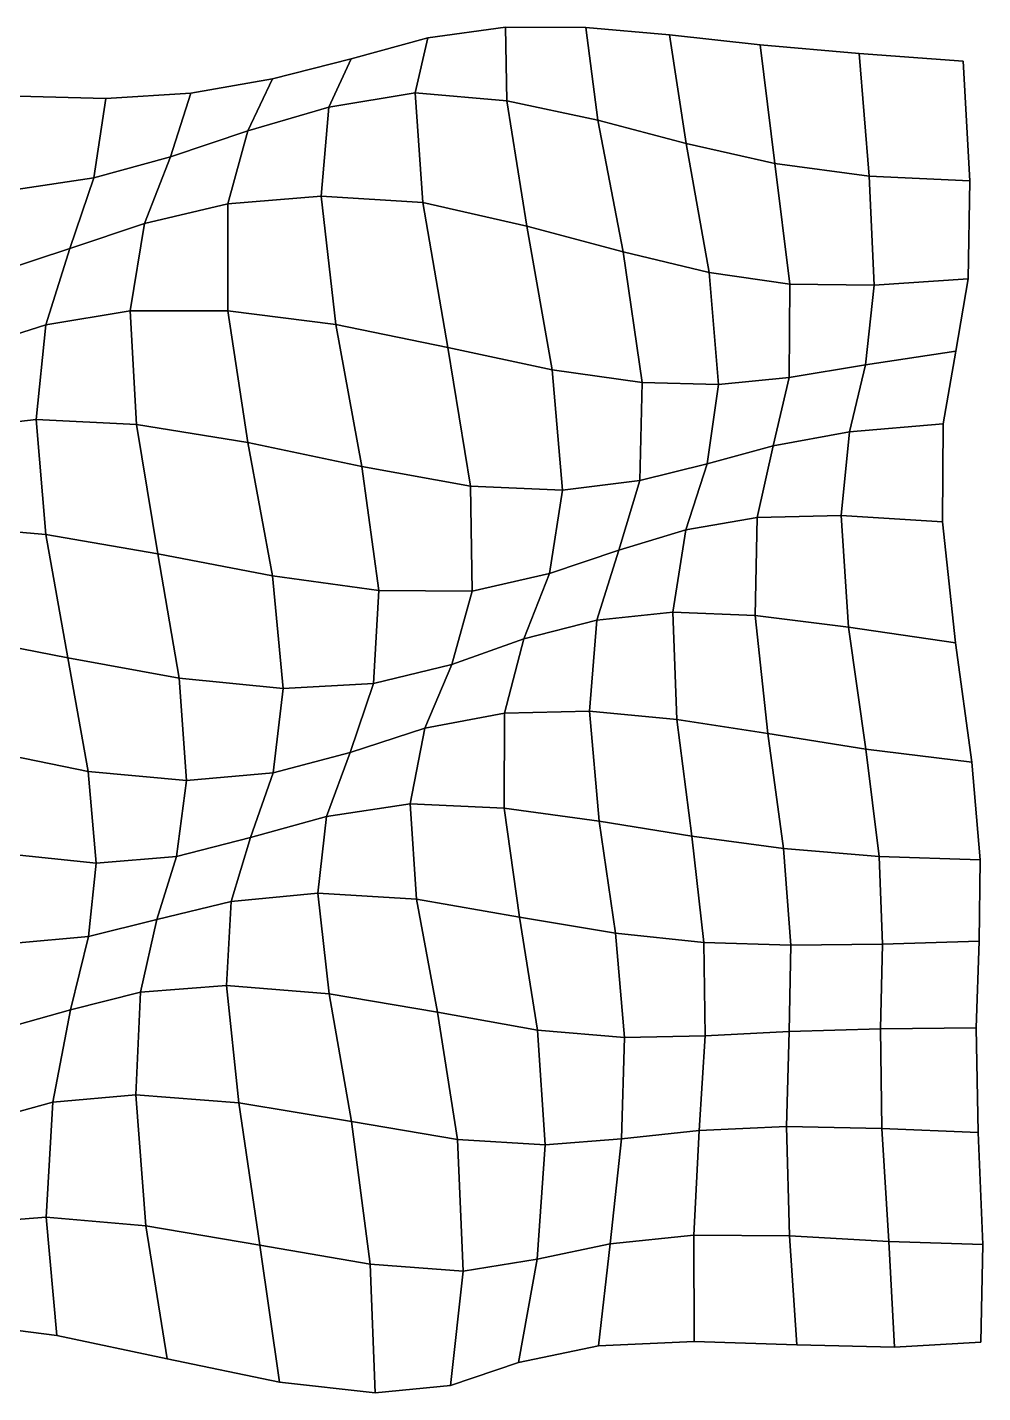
# Model space of a CAD drawing. Extents: x -160 to 224, y -141 to 127.
# Drawn here: x 36.8 to 224.2, y -140.5 to 127.3 of the extents above; entities that cross this region are included whole.
import ezdxf

# ---------------------------------------------------------------- set-up
doc = ezdxf.new("R2010")
doc.units = 0

msp = doc.modelspace()

# ---------------------------------------------------------------- linework, layer by layer
for points in [[(112.851776, 114.390137, 1.654805), (130.862183, 112.863174, 3.668233), (130.604858, 127.256157, 6.04649), (115.340317, 125.221016, 3.825178)], [(112.851776, 114.390137, 1.654805), (115.340317, 125.221016, 3.825178), (130.604858, 127.256157, 6.04649), (130.862183, 112.863174, 3.668233)], [(130.862183, 112.863174, 3.668233), (148.70372, 109.073898, 6.149536), (146.314133, 127.219818, 7.854733), (130.604858, 127.256157, 6.04649)], [(130.862183, 112.863174, 3.668233), (130.604858, 127.256157, 6.04649), (146.314133, 127.219818, 7.854733), (148.70372, 109.073898, 6.149536)], [(148.70372, 109.073898, 6.149536), (166.03566, 104.488457, 8.310306), (162.771149, 125.757835, 8.504297), (146.314133, 127.219818, 7.854733)], [(148.70372, 109.073898, 6.149536), (146.314133, 127.219818, 7.854733), (162.771149, 125.757835, 8.504297), (166.03566, 104.488457, 8.310306)], [(95.943451, 111.570335, 0.089072), (112.851776, 114.390137, 1.654805), (115.340317, 125.221016, 3.825178), (100.302589, 121.102547, 1.366789)], [(95.943451, 111.570335, 0.089072), (100.302589, 121.102547, 1.366789), (115.340317, 125.221016, 3.825178), (112.851776, 114.390137, 1.654805)], [(166.03566, 104.488457, 8.310306), (183.433151, 100.529526, 8.936111), (180.536285, 123.819984, 7.252774), (162.771149, 125.757835, 8.504297)], [(166.03566, 104.488457, 8.310306), (162.771149, 125.757835, 8.504297), (180.536285, 123.819984, 7.252774), (183.433151, 100.529526, 8.936111)], [(183.433151, 100.529526, 8.936111), (201.88649, 98.079453, 7.202121), (199.939316, 122.09507, 4.013579), (180.536285, 123.819984, 7.252774)], [(183.433151, 100.529526, 8.936111), (180.536285, 123.819984, 7.252774), (199.939316, 122.09507, 4.013579), (201.88649, 98.079453, 7.202121)], [(80.035934, 106.93483, -0.956742), (95.943451, 111.570335, 0.089072), (100.302589, 121.102547, 1.366789), (84.880356, 117.127022, -0.456203)], [(80.035934, 106.93483, -0.956742), (84.880356, 117.127022, -0.456203), (100.302589, 121.102547, 1.366789), (95.943451, 111.570335, 0.089072)], [(201.88649, 98.079453, 7.202121), (221.659927, 97.124878, 3.433796), (220.375687, 120.643066, -0.278349), (199.939316, 122.09507, 4.013579)], [(201.88649, 98.079453, 7.202121), (199.939316, 122.09507, 4.013579), (220.375687, 120.643066, -0.278349), (221.659927, 97.124878, 3.433796)], [(64.858238, 101.874626, -1.823061), (80.035934, 106.93483, -0.956742), (84.880356, 117.127022, -0.456203), (68.870255, 114.347824, -1.715462)], [(64.858238, 101.874626, -1.823061), (68.870255, 114.347824, -1.715462), (84.880356, 117.127022, -0.456203), (80.035934, 106.93483, -0.956742)], [(34.588909, 95.421257, -2.727206), (49.873089, 97.733345, -2.489213), (52.208847, 113.27108, -2.377986), (35.029781, 113.782944, -2.390517)], [(34.588909, 95.421257, -2.727206), (35.029781, 113.782944, -2.390517), (52.208847, 113.27108, -2.377986), (49.873089, 97.733345, -2.489213)], [(49.873089, 97.733345, -2.489213), (64.858238, 101.874626, -1.823061), (68.870255, 114.347824, -1.715462), (52.208847, 113.27108, -2.377986)], [(49.873089, 97.733345, -2.489213), (52.208847, 113.27108, -2.377986), (68.870255, 114.347824, -1.715462), (64.858238, 101.874626, -1.823061)], [(94.427635, 94.154312, -1.938656), (114.382568, 92.879311, -1.832729), (112.851776, 114.390137, 1.654805), (95.943451, 111.570335, 0.089072)], [(94.427635, 94.154312, -1.938656), (95.943451, 111.570335, 0.089072), (112.851776, 114.390137, 1.654805), (114.382568, 92.879311, -1.832729)], [(114.382568, 92.879311, -1.832729), (134.796448, 88.236389, -0.531732), (130.862183, 112.863174, 3.668233), (112.851776, 114.390137, 1.654805)], [(114.382568, 92.879311, -1.832729), (112.851776, 114.390137, 1.654805), (130.862183, 112.863174, 3.668233), (134.796448, 88.236389, -0.531732)], [(134.796448, 88.236389, -0.531732), (153.656693, 83.204361, 2.128117), (148.70372, 109.073898, 6.149536), (130.862183, 112.863174, 3.668233)], [(134.796448, 88.236389, -0.531732), (130.862183, 112.863174, 3.668233), (148.70372, 109.073898, 6.149536), (153.656693, 83.204361, 2.128117)], [(76.115425, 92.625168, -1.725518), (94.427635, 94.154312, -1.938656), (95.943451, 111.570335, 0.089072), (80.035934, 106.93483, -0.956742)], [(76.115425, 92.625168, -1.725518), (80.035934, 106.93483, -0.956742), (95.943451, 111.570335, 0.089072), (94.427635, 94.154312, -1.938656)], [(153.656693, 83.204361, 2.128117), (170.523148, 79.139771, 5.443089), (166.03566, 104.488457, 8.310306), (148.70372, 109.073898, 6.149536)], [(153.656693, 83.204361, 2.128117), (148.70372, 109.073898, 6.149536), (166.03566, 104.488457, 8.310306), (170.523148, 79.139771, 5.443089)], [(59.778248, 88.790825, -1.768813), (76.115425, 92.625168, -1.725518), (80.035934, 106.93483, -0.956742), (64.858238, 101.874626, -1.823061)], [(59.778248, 88.790825, -1.768813), (64.858238, 101.874626, -1.823061), (80.035934, 106.93483, -0.956742), (76.115425, 92.625168, -1.725518)], [(170.523148, 79.139771, 5.443089), (186.333405, 76.891525, 7.91421), (183.433151, 100.529526, 8.936111), (166.03566, 104.488457, 8.310306)], [(170.523148, 79.139771, 5.443089), (166.03566, 104.488457, 8.310306), (183.433151, 100.529526, 8.936111), (186.333405, 76.891525, 7.91421)], [(45.118233, 83.850769, -2.10063), (59.778248, 88.790825, -1.768813), (64.858238, 101.874626, -1.823061), (49.873089, 97.733345, -2.489213)], [(45.118233, 83.850769, -2.10063), (49.873089, 97.733345, -2.489213), (64.858238, 101.874626, -1.823061), (59.778248, 88.790825, -1.768813)], [(186.333405, 76.891525, 7.91421), (202.87233, 76.667328, 8.095743), (201.88649, 98.079453, 7.202121), (183.433151, 100.529526, 8.936111)], [(186.333405, 76.891525, 7.91421), (183.433151, 100.529526, 8.936111), (201.88649, 98.079453, 7.202121), (202.87233, 76.667328, 8.095743)], [(31.44031, 79.352211, -2.393485), (45.118233, 83.850769, -2.10063), (49.873089, 97.733345, -2.489213), (34.588909, 95.421257, -2.727206)], [(31.44031, 79.352211, -2.393485), (34.588909, 95.421257, -2.727206), (49.873089, 97.733345, -2.489213), (45.118233, 83.850769, -2.10063)], [(202.87233, 76.667328, 8.095743), (221.310516, 77.949722, 5.651652), (221.659927, 97.124878, 3.433796), (201.88649, 98.079453, 7.202121)], [(202.87233, 76.667328, 8.095743), (201.88649, 98.079453, 7.202121), (221.659927, 97.124878, 3.433796), (221.310516, 77.949722, 5.651652)], [(76.153854, 71.671883, -3.033345), (97.329018, 68.942215, -4.492245), (94.427635, 94.154312, -1.938656), (76.115425, 92.625168, -1.725518)], [(76.153854, 71.671883, -3.033345), (76.115425, 92.625168, -1.725518), (94.427635, 94.154312, -1.938656), (97.329018, 68.942215, -4.492245)], [(97.329018, 68.942215, -4.492245), (119.276657, 64.490074, -5.691958), (114.382568, 92.879311, -1.832729), (94.427635, 94.154312, -1.938656)], [(97.329018, 68.942215, -4.492245), (94.427635, 94.154312, -1.938656), (114.382568, 92.879311, -1.832729), (119.276657, 64.490074, -5.691958)], [(56.961231, 71.671387, -2.047928), (76.153854, 71.671883, -3.033345), (76.115425, 92.625168, -1.725518), (59.778248, 88.790825, -1.768813)], [(56.961231, 71.671387, -2.047928), (59.778248, 88.790825, -1.768813), (76.115425, 92.625168, -1.725518), (76.153854, 71.671883, -3.033345)], [(119.276657, 64.490074, -5.691958), (139.730423, 60.084007, -4.975974), (134.796448, 88.236389, -0.531732), (114.382568, 92.879311, -1.832729)], [(119.276657, 64.490074, -5.691958), (114.382568, 92.879311, -1.832729), (134.796448, 88.236389, -0.531732), (139.730423, 60.084007, -4.975974)], [(40.450817, 68.921661, -1.680308), (56.961231, 71.671387, -2.047928), (59.778248, 88.790825, -1.768813), (45.118233, 83.850769, -2.10063)], [(40.450817, 68.921661, -1.680308), (45.118233, 83.850769, -2.10063), (59.778248, 88.790825, -1.768813), (56.961231, 71.671387, -2.047928)], [(139.730423, 60.084007, -4.975974), (157.393234, 57.58419, -2.259237), (153.656693, 83.204361, 2.128117), (134.796448, 88.236389, -0.531732)], [(139.730423, 60.084007, -4.975974), (134.796448, 88.236389, -0.531732), (153.656693, 83.204361, 2.128117), (157.393234, 57.58419, -2.259237)], [(26.625618, 64.517197, -1.657508), (40.450817, 68.921661, -1.680308), (45.118233, 83.850769, -2.10063), (31.44031, 79.352211, -2.393485)], [(26.625618, 64.517197, -1.657508), (31.44031, 79.352211, -2.393485), (45.118233, 83.850769, -2.10063), (40.450817, 68.921661, -1.680308)], [(157.393234, 57.58419, -2.259237), (172.397247, 57.207195, 1.831548), (170.523148, 79.139771, 5.443089), (153.656693, 83.204361, 2.128117)], [(157.393234, 57.58419, -2.259237), (153.656693, 83.204361, 2.128117), (170.523148, 79.139771, 5.443089), (172.397247, 57.207195, 1.831548)], [(172.397247, 57.207195, 1.831548), (186.216568, 58.586414, 5.67794), (186.333405, 76.891525, 7.91421), (170.523148, 79.139771, 5.443089)], [(172.397247, 57.207195, 1.831548), (170.523148, 79.139771, 5.443089), (186.333405, 76.891525, 7.91421), (186.216568, 58.586414, 5.67794)], [(201.172684, 61.038673, 7.46769), (218.900116, 63.731339, 6.397907), (221.310516, 77.949722, 5.651652), (202.87233, 76.667328, 8.095743)], [(201.172684, 61.038673, 7.46769), (202.87233, 76.667328, 8.095743), (221.310516, 77.949722, 5.651652), (218.900116, 63.731339, 6.397907)], [(186.216568, 58.586414, 5.67794), (201.172684, 61.038673, 7.46769), (202.87233, 76.667328, 8.095743), (186.333405, 76.891525, 7.91421)], [(186.216568, 58.586414, 5.67794), (186.333405, 76.891525, 7.91421), (202.87233, 76.667328, 8.095743), (201.172684, 61.038673, 7.46769)], [(38.558727, 50.356339, -1.60612), (58.186878, 49.36842, -2.927703), (56.961231, 71.671387, -2.047928), (40.450817, 68.921661, -1.680308)], [(38.558727, 50.356339, -1.60612), (40.450817, 68.921661, -1.680308), (56.961231, 71.671387, -2.047928), (58.186878, 49.36842, -2.927703)], [(58.186878, 49.36842, -2.927703), (80.073608, 45.812897, -4.892122), (76.153854, 71.671883, -3.033345), (56.961231, 71.671387, -2.047928)], [(58.186878, 49.36842, -2.927703), (56.961231, 71.671387, -2.047928), (76.153854, 71.671883, -3.033345), (80.073608, 45.812897, -4.892122)], [(80.073608, 45.812897, -4.892122), (102.433502, 41.139782, -7.205184), (97.329018, 68.942215, -4.492245), (76.153854, 71.671883, -3.033345)], [(80.073608, 45.812897, -4.892122), (76.153854, 71.671883, -3.033345), (97.329018, 68.942215, -4.492245), (102.433502, 41.139782, -7.205184)], [(22.560287, 48.498848, -0.86159), (38.558727, 50.356339, -1.60612), (40.450817, 68.921661, -1.680308), (26.625618, 64.517197, -1.657508)], [(22.560287, 48.498848, -0.86159), (26.625618, 64.517197, -1.657508), (40.450817, 68.921661, -1.680308), (38.558727, 50.356339, -1.60612)], [(102.433502, 41.139782, -7.205184), (123.696831, 37.244808, -9.0745), (119.276657, 64.490074, -5.691958), (97.329018, 68.942215, -4.492245)], [(102.433502, 41.139782, -7.205184), (97.329018, 68.942215, -4.492245), (119.276657, 64.490074, -5.691958), (123.696831, 37.244808, -9.0745)], [(123.696831, 37.244808, -9.0745), (141.741409, 36.500805, -8.407329), (139.730423, 60.084007, -4.975974), (119.276657, 64.490074, -5.691958)], [(123.696831, 37.244808, -9.0745), (119.276657, 64.490074, -5.691958), (139.730423, 60.084007, -4.975974), (141.741409, 36.500805, -8.407329)], [(198.051056, 47.919594, 6.270011), (216.424988, 49.476746, 6.074707), (218.900116, 63.731339, 6.397907), (201.172684, 61.038673, 7.46769)], [(198.051056, 47.919594, 6.270011), (201.172684, 61.038673, 7.46769), (218.900116, 63.731339, 6.397907), (216.424988, 49.476746, 6.074707)], [(141.741409, 36.500805, -8.407329), (156.946548, 38.351364, -5.464306), (157.393234, 57.58419, -2.259237), (139.730423, 60.084007, -4.975974)], [(141.741409, 36.500805, -8.407329), (139.730423, 60.084007, -4.975974), (157.393234, 57.58419, -2.259237), (156.946548, 38.351364, -5.464306)], [(183.116348, 45.151279, 3.633525), (198.051056, 47.919594, 6.270011), (201.172684, 61.038673, 7.46769), (186.216568, 58.586414, 5.67794)], [(183.116348, 45.151279, 3.633525), (186.216568, 58.586414, 5.67794), (201.172684, 61.038673, 7.46769), (198.051056, 47.919594, 6.270011)], [(156.946548, 38.351364, -5.464306), (170.165771, 41.654102, -0.899701), (172.397247, 57.207195, 1.831548), (157.393234, 57.58419, -2.259237)], [(156.946548, 38.351364, -5.464306), (157.393234, 57.58419, -2.259237), (172.397247, 57.207195, 1.831548), (170.165771, 41.654102, -0.899701)], [(170.165771, 41.654102, -0.899701), (183.116348, 45.151279, 3.633525), (186.216568, 58.586414, 5.67794), (172.397247, 57.207195, 1.831548)], [(170.165771, 41.654102, -0.899701), (172.397247, 57.207195, 1.831548), (186.216568, 58.586414, 5.67794), (183.116348, 45.151279, 3.633525)], [(21.491781, 29.448286, -0.013767), (40.44426, 27.787743, -1.695276), (38.558727, 50.356339, -1.60612), (22.560287, 48.498848, -0.86159)], [(21.491781, 29.448286, -0.013767), (22.560287, 48.498848, -0.86159), (38.558727, 50.356339, -1.60612), (40.44426, 27.787743, -1.695276)], [(40.44426, 27.787743, -1.695276), (62.413658, 23.991144, -4.014847), (58.186878, 49.36842, -2.927703), (38.558727, 50.356339, -1.60612)], [(40.44426, 27.787743, -1.695276), (38.558727, 50.356339, -1.60612), (58.186878, 49.36842, -2.927703), (62.413658, 23.991144, -4.014847)], [(62.413658, 23.991144, -4.014847), (84.859848, 19.67548, -6.722441), (80.073608, 45.812897, -4.892122), (58.186878, 49.36842, -2.927703)], [(62.413658, 23.991144, -4.014847), (58.186878, 49.36842, -2.927703), (80.073608, 45.812897, -4.892122), (84.859848, 19.67548, -6.722441)], [(196.415665, 31.535002, 5.13964), (216.285843, 30.300793, 5.129455), (216.424988, 49.476746, 6.074707), (198.051056, 47.919594, 6.270011)], [(196.415665, 31.535002, 5.13964), (198.051056, 47.919594, 6.270011), (216.424988, 49.476746, 6.074707), (216.285843, 30.300793, 5.129455)], [(84.859848, 19.67548, -6.722441), (105.721619, 16.785784, -9.370223), (102.433502, 41.139782, -7.205184), (80.073608, 45.812897, -4.892122)], [(84.859848, 19.67548, -6.722441), (80.073608, 45.812897, -4.892122), (102.433502, 41.139782, -7.205184), (105.721619, 16.785784, -9.370223)], [(179.931671, 31.123791, 2.505672), (196.415665, 31.535002, 5.13964), (198.051056, 47.919594, 6.270011), (183.116348, 45.151279, 3.633525)], [(179.931671, 31.123791, 2.505672), (183.116348, 45.151279, 3.633525), (198.051056, 47.919594, 6.270011), (196.415665, 31.535002, 5.13964)], [(165.96283, 28.720463, -2.042278), (179.931671, 31.123791, 2.505672), (183.116348, 45.151279, 3.633525), (170.165771, 41.654102, -0.899701)], [(165.96283, 28.720463, -2.042278), (170.165771, 41.654102, -0.899701), (183.116348, 45.151279, 3.633525), (179.931671, 31.123791, 2.505672)], [(105.721619, 16.785784, -9.370223), (124.065353, 16.671701, -11.203086), (123.696831, 37.244808, -9.0745), (102.433502, 41.139782, -7.205184)], [(105.721619, 16.785784, -9.370223), (102.433502, 41.139782, -7.205184), (123.696831, 37.244808, -9.0745), (124.065353, 16.671701, -11.203086)], [(152.84169, 24.702, -6.769601), (165.96283, 28.720463, -2.042278), (170.165771, 41.654102, -0.899701), (156.946548, 38.351364, -5.464306)], [(152.84169, 24.702, -6.769601), (156.946548, 38.351364, -5.464306), (170.165771, 41.654102, -0.899701), (165.96283, 28.720463, -2.042278)], [(139.213898, 20.143984, -10.083157), (152.84169, 24.702, -6.769601), (156.946548, 38.351364, -5.464306), (141.741409, 36.500805, -8.407329)], [(139.213898, 20.143984, -10.083157), (141.741409, 36.500805, -8.407329), (156.946548, 38.351364, -5.464306), (152.84169, 24.702, -6.769601)], [(124.065353, 16.671701, -11.203086), (139.213898, 20.143984, -10.083157), (141.741409, 36.500805, -8.407329), (123.696831, 37.244808, -9.0745)], [(124.065353, 16.671701, -11.203086), (123.696831, 37.244808, -9.0745), (141.741409, 36.500805, -8.407329), (139.213898, 20.143984, -10.083157)], [(163.394287, 12.560375, -1.784443), (179.535141, 11.929924, 2.085864), (179.931671, 31.123791, 2.505672), (165.96283, 28.720463, -2.042278)], [(163.394287, 12.560375, -1.784443), (165.96283, 28.720463, -2.042278), (179.931671, 31.123791, 2.505672), (179.535141, 11.929924, 2.085864)], [(179.535141, 11.929924, 2.085864), (197.894501, 9.629607, 4.084206), (196.415665, 31.535002, 5.13964), (179.931671, 31.123791, 2.505672)], [(179.535141, 11.929924, 2.085864), (179.931671, 31.123791, 2.505672), (196.415665, 31.535002, 5.13964), (197.894501, 9.629607, 4.084206)], [(197.894501, 9.629607, 4.084206), (218.837051, 6.55719, 3.841538), (216.285843, 30.300793, 5.129455), (196.415665, 31.535002, 5.13964)], [(197.894501, 9.629607, 4.084206), (196.415665, 31.535002, 5.13964), (216.285843, 30.300793, 5.129455), (218.837051, 6.55719, 3.841538)], [(23.973598, 7.652182, 1.23427), (44.73354, 3.587161, -1.203125), (40.44426, 27.787743, -1.695276), (21.491781, 29.448286, -0.013767)], [(23.973598, 7.652182, 1.23427), (21.491781, 29.448286, -0.013767), (40.44426, 27.787743, -1.695276), (44.73354, 3.587161, -1.203125)], [(44.73354, 3.587161, -1.203125), (66.603592, -0.420274, -4.292484), (62.413658, 23.991144, -4.014847), (40.44426, 27.787743, -1.695276)], [(44.73354, 3.587161, -1.203125), (40.44426, 27.787743, -1.695276), (62.413658, 23.991144, -4.014847), (66.603592, -0.420274, -4.292484)], [(148.486252, 11.004569, -6.194932), (163.394287, 12.560375, -1.784443), (165.96283, 28.720463, -2.042278), (152.84169, 24.702, -6.769601)], [(148.486252, 11.004569, -6.194932), (152.84169, 24.702, -6.769601), (165.96283, 28.720463, -2.042278), (163.394287, 12.560375, -1.784443)], [(134.181946, 7.309626, -9.704003), (148.486252, 11.004569, -6.194932), (152.84169, 24.702, -6.769601), (139.213898, 20.143984, -10.083157)], [(134.181946, 7.309626, -9.704003), (139.213898, 20.143984, -10.083157), (152.84169, 24.702, -6.769601), (148.486252, 11.004569, -6.194932)], [(66.603592, -0.420274, -4.292484), (86.981796, -2.42375, -7.415999), (84.859848, 19.67548, -6.722441), (62.413658, 23.991144, -4.014847)], [(66.603592, -0.420274, -4.292484), (62.413658, 23.991144, -4.014847), (84.859848, 19.67548, -6.722441), (86.981796, -2.42375, -7.415999)], [(86.981796, -2.42375, -7.415999), (104.687943, -1.421049, -10.006002), (105.721619, 16.785784, -9.370223), (84.859848, 19.67548, -6.722441)], [(86.981796, -2.42375, -7.415999), (84.859848, 19.67548, -6.722441), (105.721619, 16.785784, -9.370223), (104.687943, -1.421049, -10.006002)], [(120.082726, 2.316214, -11.371661), (134.181946, 7.309626, -9.704003), (139.213898, 20.143984, -10.083157), (124.065353, 16.671701, -11.203086)], [(120.082726, 2.316214, -11.371661), (124.065353, 16.671701, -11.203086), (139.213898, 20.143984, -10.083157), (134.181946, 7.309626, -9.704003)], [(104.687943, -1.421049, -10.006002), (120.082726, 2.316214, -11.371661), (124.065353, 16.671701, -11.203086), (105.721619, 16.785784, -9.370223)], [(104.687943, -1.421049, -10.006002), (105.721619, 16.785784, -9.370223), (124.065353, 16.671701, -11.203086), (120.082726, 2.316214, -11.371661)], [(130.400543, -7.258136, -7.09803), (147.042343, -6.872938, -3.93637), (148.486252, 11.004569, -6.194932), (134.181946, 7.309626, -9.704003)], [(130.400543, -7.258136, -7.09803), (134.181946, 7.309626, -9.704003), (148.486252, 11.004569, -6.194932), (147.042343, -6.872938, -3.93637)], [(147.042343, -6.872938, -3.93637), (164.196487, -8.491314, -0.450633), (163.394287, 12.560375, -1.784443), (148.486252, 11.004569, -6.194932)], [(147.042343, -6.872938, -3.93637), (148.486252, 11.004569, -6.194932), (163.394287, 12.560375, -1.784443), (164.196487, -8.491314, -0.450633)], [(164.196487, -8.491314, -0.450633), (182.026184, -11.251556, 2.169721), (179.535141, 11.929924, 2.085864), (163.394287, 12.560375, -1.784443)], [(164.196487, -8.491314, -0.450633), (163.394287, 12.560375, -1.784443), (179.535141, 11.929924, 2.085864), (182.026184, -11.251556, 2.169721)], [(182.026184, -11.251556, 2.169721), (201.250214, -14.306664, 3.114504), (197.894501, 9.629607, 4.084206), (179.535141, 11.929924, 2.085864)], [(182.026184, -11.251556, 2.169721), (179.535141, 11.929924, 2.085864), (197.894501, 9.629607, 4.084206), (201.250214, -14.306664, 3.114504)], [(201.250214, -14.306664, 3.114504), (222.058197, -16.860611, 2.48643), (218.837051, 6.55719, 3.841538), (197.894501, 9.629607, 4.084206)], [(201.250214, -14.306664, 3.114504), (197.894501, 9.629607, 4.084206), (218.837051, 6.55719, 3.841538), (222.058197, -16.860611, 2.48643)], [(28.569433, -14.603255, 3.224831), (48.74493, -18.681395, 0.664661), (44.73354, 3.587161, -1.203125), (23.973598, 7.652182, 1.23427)], [(28.569433, -14.603255, 3.224831), (23.973598, 7.652182, 1.23427), (44.73354, 3.587161, -1.203125), (48.74493, -18.681395, 0.664661)], [(114.748215, -10.198468, -8.912365), (130.400543, -7.258136, -7.09803), (134.181946, 7.309626, -9.704003), (120.082726, 2.316214, -11.371661)], [(114.748215, -10.198468, -8.912365), (120.082726, 2.316214, -11.371661), (134.181946, 7.309626, -9.704003), (130.400543, -7.258136, -7.09803)], [(48.74493, -18.681395, 0.664661), (68.019196, -20.457632, -2.634291), (66.603592, -0.420274, -4.292484), (44.73354, 3.587161, -1.203125)], [(48.74493, -18.681395, 0.664661), (44.73354, 3.587161, -1.203125), (66.603592, -0.420274, -4.292484), (68.019196, -20.457632, -2.634291)], [(100.153267, -14.959402, -8.078914), (114.748215, -10.198468, -8.912365), (120.082726, 2.316214, -11.371661), (104.687943, -1.421049, -10.006002)], [(100.153267, -14.959402, -8.078914), (104.687943, -1.421049, -10.006002), (120.082726, 2.316214, -11.371661), (114.748215, -10.198468, -8.912365)], [(68.019196, -20.457632, -2.634291), (85.037666, -18.977781, -5.784972), (86.981796, -2.42375, -7.415999), (66.603592, -0.420274, -4.292484)], [(68.019196, -20.457632, -2.634291), (66.603592, -0.420274, -4.292484), (86.981796, -2.42375, -7.415999), (85.037666, -18.977781, -5.784972)], [(85.037666, -18.977781, -5.784972), (100.153267, -14.959402, -8.078914), (104.687943, -1.421049, -10.006002), (86.981796, -2.42375, -7.415999)], [(85.037666, -18.977781, -5.784972), (86.981796, -2.42375, -7.415999), (104.687943, -1.421049, -10.006002), (100.153267, -14.959402, -8.078914)], [(111.866913, -25.0368, -3.961363), (130.311493, -25.878599, -2.768763), (130.400543, -7.258136, -7.09803), (114.748215, -10.198468, -8.912365)], [(111.866913, -25.0368, -3.961363), (114.748215, -10.198468, -8.912365), (130.400543, -7.258136, -7.09803), (130.311493, -25.878599, -2.768763)], [(130.311493, -25.878599, -2.768763), (148.980743, -28.446861, -0.71679), (147.042343, -6.872938, -3.93637), (130.400543, -7.258136, -7.09803)], [(130.311493, -25.878599, -2.768763), (130.400543, -7.258136, -7.09803), (147.042343, -6.872938, -3.93637), (148.980743, -28.446861, -0.71679)], [(148.980743, -28.446861, -0.71679), (167.108002, -31.357119, 1.260233), (164.196487, -8.491314, -0.450633), (147.042343, -6.872938, -3.93637)], [(148.980743, -28.446861, -0.71679), (147.042343, -6.872938, -3.93637), (164.196487, -8.491314, -0.450633), (167.108002, -31.357119, 1.260233)], [(95.45694, -27.52177, -3.378794), (111.866913, -25.0368, -3.961363), (114.748215, -10.198468, -8.912365), (100.153267, -14.959402, -8.078914)], [(95.45694, -27.52177, -3.378794), (100.153267, -14.959402, -8.078914), (114.748215, -10.198468, -8.912365), (111.866913, -25.0368, -3.961363)], [(167.108002, -31.357119, 1.260233), (185.105209, -33.779358, 2.335372), (182.026184, -11.251556, 2.169721), (164.196487, -8.491314, -0.450633)], [(167.108002, -31.357119, 1.260233), (164.196487, -8.491314, -0.450633), (182.026184, -11.251556, 2.169721), (185.105209, -33.779358, 2.335372)], [(185.105209, -33.779358, 2.335372), (203.905869, -35.39172, 2.22184), (201.250214, -14.306664, 3.114504), (182.026184, -11.251556, 2.169721)], [(185.105209, -33.779358, 2.335372), (182.026184, -11.251556, 2.169721), (201.250214, -14.306664, 3.114504), (203.905869, -35.39172, 2.22184)], [(32.763248, -34.821747, 5.71045), (50.295044, -36.667183, 3.997056), (48.74493, -18.681395, 0.664661), (28.569433, -14.603255, 3.224831)], [(32.763248, -34.821747, 5.71045), (28.569433, -14.603255, 3.224831), (48.74493, -18.681395, 0.664661), (50.295044, -36.667183, 3.997056)], [(80.588211, -31.657532, -1.447202), (95.45694, -27.52177, -3.378794), (100.153267, -14.959402, -8.078914), (85.037666, -18.977781, -5.784972)], [(80.588211, -31.657532, -1.447202), (85.037666, -18.977781, -5.784972), (100.153267, -14.959402, -8.078914), (95.45694, -27.52177, -3.378794)], [(203.905869, -35.39172, 2.22184), (223.707825, -36.01907, 1.371132), (222.058197, -16.860611, 2.48643), (201.250214, -14.306664, 3.114504)], [(203.905869, -35.39172, 2.22184), (201.250214, -14.306664, 3.114504), (222.058197, -16.860611, 2.48643), (223.707825, -36.01907, 1.371132)], [(50.295044, -36.667183, 3.997056), (66.041275, -35.380833, 1.286356), (68.019196, -20.457632, -2.634291), (48.74493, -18.681395, 0.664661)], [(50.295044, -36.667183, 3.997056), (48.74493, -18.681395, 0.664661), (68.019196, -20.457632, -2.634291), (66.041275, -35.380833, 1.286356)], [(66.041275, -35.380833, 1.286356), (80.588211, -31.657532, -1.447202), (85.037666, -18.977781, -5.784972), (68.019196, -20.457632, -2.634291)], [(66.041275, -35.380833, 1.286356), (68.019196, -20.457632, -2.634291), (85.037666, -18.977781, -5.784972), (80.588211, -31.657532, -1.447202)], [(93.781479, -42.559517, 2.735827), (113.140198, -43.714134, 1.996937), (111.866913, -25.0368, -3.961363), (95.45694, -27.52177, -3.378794)], [(93.781479, -42.559517, 2.735827), (95.45694, -27.52177, -3.378794), (111.866913, -25.0368, -3.961363), (113.140198, -43.714134, 1.996937)], [(113.140198, -43.714134, 1.996937), (133.356354, -47.26701, 1.880422), (130.311493, -25.878599, -2.768763), (111.866913, -25.0368, -3.961363)], [(113.140198, -43.714134, 1.996937), (111.866913, -25.0368, -3.961363), (130.311493, -25.878599, -2.768763), (133.356354, -47.26701, 1.880422)], [(133.356354, -47.26701, 1.880422), (152.135162, -50.41555, 2.271866), (148.980743, -28.446861, -0.71679), (130.311493, -25.878599, -2.768763)], [(133.356354, -47.26701, 1.880422), (130.311493, -25.878599, -2.768763), (148.980743, -28.446861, -0.71679), (152.135162, -50.41555, 2.271866)], [(76.752701, -44.166443, 4.321707), (93.781479, -42.559517, 2.735827), (95.45694, -27.52177, -3.378794), (80.588211, -31.657532, -1.447202)], [(76.752701, -44.166443, 4.321707), (80.588211, -31.657532, -1.447202), (95.45694, -27.52177, -3.378794), (93.781479, -42.559517, 2.735827)], [(152.135162, -50.41555, 2.271866), (169.458664, -52.198303, 2.514978), (167.108002, -31.357119, 1.260233), (148.980743, -28.446861, -0.71679)], [(152.135162, -50.41555, 2.271866), (148.980743, -28.446861, -0.71679), (167.108002, -31.357119, 1.260233), (169.458664, -52.198303, 2.514978)], [(62.223637, -47.688095, 6.203917), (76.752701, -44.166443, 4.321707), (80.588211, -31.657532, -1.447202), (66.041275, -35.380833, 1.286356)], [(62.223637, -47.688095, 6.203917), (66.041275, -35.380833, 1.286356), (80.588211, -31.657532, -1.447202), (76.752701, -44.166443, 4.321707)], [(169.458664, -52.198303, 2.514978), (186.539688, -52.741707, 2.192121), (185.105209, -33.779358, 2.335372), (167.108002, -31.357119, 1.260233)], [(169.458664, -52.198303, 2.514978), (167.108002, -31.357119, 1.260233), (185.105209, -33.779358, 2.335372), (186.539688, -52.741707, 2.192121)], [(186.539688, -52.741707, 2.192121), (204.554871, -52.57439, 1.408068), (203.905869, -35.39172, 2.22184), (185.105209, -33.779358, 2.335372)], [(186.539688, -52.741707, 2.192121), (185.105209, -33.779358, 2.335372), (203.905869, -35.39172, 2.22184), (204.554871, -52.57439, 1.408068)], [(34.372108, -52.351868, 7.545616), (48.771362, -51.062263, 7.558769), (50.295044, -36.667183, 3.997056), (32.763248, -34.821747, 5.71045)], [(34.372108, -52.351868, 7.545616), (32.763248, -34.821747, 5.71045), (50.295044, -36.667183, 3.997056), (48.771362, -51.062263, 7.558769)], [(48.771362, -51.062263, 7.558769), (62.223637, -47.688095, 6.203917), (66.041275, -35.380833, 1.286356), (50.295044, -36.667183, 3.997056)], [(48.771362, -51.062263, 7.558769), (50.295044, -36.667183, 3.997056), (66.041275, -35.380833, 1.286356), (62.223637, -47.688095, 6.203917)], [(204.554871, -52.57439, 1.408068), (223.482986, -51.971878, 0.704467), (223.707825, -36.01907, 1.371132), (203.905869, -35.39172, 2.22184)], [(204.554871, -52.57439, 1.408068), (203.905869, -35.39172, 2.22184), (223.707825, -36.01907, 1.371132), (223.482986, -51.971878, 0.704467)], [(75.893425, -60.663002, 8.753261), (95.994888, -62.312202, 7.542625), (93.781479, -42.559517, 2.735827), (76.752701, -44.166443, 4.321707)], [(75.893425, -60.663002, 8.753261), (76.752701, -44.166443, 4.321707), (93.781479, -42.559517, 2.735827), (95.994888, -62.312202, 7.542625)], [(95.994888, -62.312202, 7.542625), (117.264244, -65.922035, 6.458389), (113.140198, -43.714134, 1.996937), (93.781479, -42.559517, 2.735827)], [(95.994888, -62.312202, 7.542625), (93.781479, -42.559517, 2.735827), (113.140198, -43.714134, 1.996937), (117.264244, -65.922035, 6.458389)], [(58.967857, -61.970798, 9.527), (75.893425, -60.663002, 8.753261), (76.752701, -44.166443, 4.321707), (62.223637, -47.688095, 6.203917)], [(58.967857, -61.970798, 9.527), (62.223637, -47.688095, 6.203917), (76.752701, -44.166443, 4.321707), (75.893425, -60.663002, 8.753261)], [(117.264244, -65.922035, 6.458389), (136.888367, -69.445465, 4.969268), (133.356354, -47.26701, 1.880422), (113.140198, -43.714134, 1.996937)], [(117.264244, -65.922035, 6.458389), (113.140198, -43.714134, 1.996937), (133.356354, -47.26701, 1.880422), (136.888367, -69.445465, 4.969268)], [(45.254681, -65.425323, 9.167128), (58.967857, -61.970798, 9.527), (62.223637, -47.688095, 6.203917), (48.771362, -51.062263, 7.558769)], [(45.254681, -65.425323, 9.167128), (48.771362, -51.062263, 7.558769), (62.223637, -47.688095, 6.203917), (58.967857, -61.970798, 9.527)], [(136.888367, -69.445465, 4.969268), (153.915741, -70.853455, 3.825402), (152.135162, -50.41555, 2.271866), (133.356354, -47.26701, 1.880422)], [(136.888367, -69.445465, 4.969268), (133.356354, -47.26701, 1.880422), (152.135162, -50.41555, 2.271866), (153.915741, -70.853455, 3.825402)], [(153.915741, -70.853455, 3.825402), (169.739212, -70.550186, 2.748348), (169.458664, -52.198303, 2.514978), (152.135162, -50.41555, 2.271866)], [(153.915741, -70.853455, 3.825402), (152.135162, -50.41555, 2.271866), (169.458664, -52.198303, 2.514978), (169.739212, -70.550186, 2.748348)], [(32.699562, -68.956444, 7.187839), (45.254681, -65.425323, 9.167128), (48.771362, -51.062263, 7.558769), (34.372108, -52.351868, 7.545616)], [(32.699562, -68.956444, 7.187839), (34.372108, -52.351868, 7.545616), (48.771362, -51.062263, 7.558769), (45.254681, -65.425323, 9.167128)], [(169.739212, -70.550186, 2.748348), (186.198288, -69.710785, 1.664649), (186.539688, -52.741707, 2.192121), (169.458664, -52.198303, 2.514978)], [(169.739212, -70.550186, 2.748348), (169.458664, -52.198303, 2.514978), (186.539688, -52.741707, 2.192121), (186.198288, -69.710785, 1.664649)], [(186.198288, -69.710785, 1.664649), (204.150894, -69.18222, 0.838313), (204.554871, -52.57439, 1.408068), (186.539688, -52.741707, 2.192121)], [(186.198288, -69.710785, 1.664649), (186.539688, -52.741707, 2.192121), (204.554871, -52.57439, 1.408068), (204.150894, -69.18222, 0.838313)], [(204.150894, -69.18222, 0.838313), (222.912262, -68.993324, 0.624888), (223.482986, -51.971878, 0.704467), (204.554871, -52.57439, 1.408068)], [(204.150894, -69.18222, 0.838313), (204.554871, -52.57439, 1.408068), (223.482986, -51.971878, 0.704467), (222.912262, -68.993324, 0.624888)], [(58.067829, -82.077164, 9.010612), (78.285553, -83.651245, 9.314719), (75.893425, -60.663002, 8.753261), (58.967857, -61.970798, 9.527)], [(58.067829, -82.077164, 9.010612), (58.967857, -61.970798, 9.527), (75.893425, -60.663002, 8.753261), (78.285553, -83.651245, 9.314719)], [(78.285553, -83.651245, 9.314719), (100.374733, -87.342087, 8.619549), (95.994888, -62.312202, 7.542625), (75.893425, -60.663002, 8.753261)], [(78.285553, -83.651245, 9.314719), (75.893425, -60.663002, 8.753261), (95.994888, -62.312202, 7.542625), (100.374733, -87.342087, 8.619549)], [(41.808872, -83.573242, 7.235119), (58.067829, -82.077164, 9.010612), (58.967857, -61.970798, 9.527), (45.254681, -65.425323, 9.167128)], [(41.808872, -83.573242, 7.235119), (45.254681, -65.425323, 9.167128), (58.967857, -61.970798, 9.527), (58.067829, -82.077164, 9.010612)], [(100.374733, -87.342087, 8.619549), (121.199821, -90.884712, 7.460036), (117.264244, -65.922035, 6.458389), (95.994888, -62.312202, 7.542625)], [(100.374733, -87.342087, 8.619549), (95.994888, -62.312202, 7.542625), (117.264244, -65.922035, 6.458389), (121.199821, -90.884712, 7.460036)], [(28.927898, -87.098923, 3.94154), (41.808872, -83.573242, 7.235119), (45.254681, -65.425323, 9.167128), (32.699562, -68.956444, 7.187839)], [(28.927898, -87.098923, 3.94154), (32.699562, -68.956444, 7.187839), (45.254681, -65.425323, 9.167128), (41.808872, -83.573242, 7.235119)], [(121.199821, -90.884712, 7.460036), (138.343903, -91.892006, 5.374751), (136.888367, -69.445465, 4.969268), (117.264244, -65.922035, 6.458389)], [(121.199821, -90.884712, 7.460036), (117.264244, -65.922035, 6.458389), (136.888367, -69.445465, 4.969268), (138.343903, -91.892006, 5.374751)], [(138.343903, -91.892006, 5.374751), (153.307785, -90.719246, 3.587998), (153.915741, -70.853455, 3.825402), (136.888367, -69.445465, 4.969268)], [(138.343903, -91.892006, 5.374751), (136.888367, -69.445465, 4.969268), (153.915741, -70.853455, 3.825402), (153.307785, -90.719246, 3.587998)], [(185.678299, -88.329643, 1.160978), (204.430801, -88.732529, 0.824027), (204.150894, -69.18222, 0.838313), (186.198288, -69.710785, 1.664649)], [(185.678299, -88.329643, 1.160978), (186.198288, -69.710785, 1.664649), (204.150894, -69.18222, 0.838313), (204.430801, -88.732529, 0.824027)], [(204.430801, -88.732529, 0.824027), (223.311066, -89.514236, 1.150095), (222.912262, -68.993324, 0.624888), (204.150894, -69.18222, 0.838313)], [(204.430801, -88.732529, 0.824027), (204.150894, -69.18222, 0.838313), (222.912262, -68.993324, 0.624888), (223.311066, -89.514236, 1.150095)], [(153.307785, -90.719246, 3.587998), (168.569229, -89.067329, 2.146208), (169.739212, -70.550186, 2.748348), (153.915741, -70.853455, 3.825402)], [(153.307785, -90.719246, 3.587998), (153.915741, -70.853455, 3.825402), (169.739212, -70.550186, 2.748348), (168.569229, -89.067329, 2.146208)], [(168.569229, -89.067329, 2.146208), (185.678299, -88.329643, 1.160978), (186.198288, -69.710785, 1.664649), (169.739212, -70.550186, 2.748348)], [(168.569229, -89.067329, 2.146208), (169.739212, -70.550186, 2.748348), (186.198288, -69.710785, 1.664649), (185.678299, -88.329643, 1.160978)], [(40.523922, -106.1231, 2.294345), (60.042183, -107.782898, 4.666808), (58.067829, -82.077164, 9.010612), (41.808872, -83.573242, 7.235119)], [(40.523922, -106.1231, 2.294345), (41.808872, -83.573242, 7.235119), (58.067829, -82.077164, 9.010612), (60.042183, -107.782898, 4.666808)], [(60.042183, -107.782898, 4.666808), (82.410454, -111.60141, 5.765881), (78.285553, -83.651245, 9.314719), (58.067829, -82.077164, 9.010612)], [(60.042183, -107.782898, 4.666808), (58.067829, -82.077164, 9.010612), (78.285553, -83.651245, 9.314719), (82.410454, -111.60141, 5.765881)], [(25.500694, -107.249626, -1.06335), (40.523922, -106.1231, 2.294345), (41.808872, -83.573242, 7.235119), (28.927898, -87.098923, 3.94154)], [(25.500694, -107.249626, -1.06335), (28.927898, -87.098923, 3.94154), (41.808872, -83.573242, 7.235119), (40.523922, -106.1231, 2.294345)], [(82.410454, -111.60141, 5.765881), (104.072609, -115.31012, 5.806274), (100.374733, -87.342087, 8.619549), (78.285553, -83.651245, 9.314719)], [(82.410454, -111.60141, 5.765881), (78.285553, -83.651245, 9.314719), (100.374733, -87.342087, 8.619549), (104.072609, -115.31012, 5.806274)], [(104.072609, -115.31012, 5.806274), (122.29493, -116.687515, 5.201262), (121.199821, -90.884712, 7.460036), (100.374733, -87.342087, 8.619549)], [(104.072609, -115.31012, 5.806274), (100.374733, -87.342087, 8.619549), (121.199821, -90.884712, 7.460036), (122.29493, -116.687515, 5.201262)], [(167.541382, -109.604774, 1.576296), (186.286972, -109.756996, 1.251804), (185.678299, -88.329643, 1.160978), (168.569229, -89.067329, 2.146208)], [(167.541382, -109.604774, 1.576296), (168.569229, -89.067329, 2.146208), (185.678299, -88.329643, 1.160978), (186.286972, -109.756996, 1.251804)], [(186.286972, -109.756996, 1.251804), (205.796738, -110.833946, 1.472402), (204.430801, -88.732529, 0.824027), (185.678299, -88.329643, 1.160978)], [(186.286972, -109.756996, 1.251804), (185.678299, -88.329643, 1.160978), (204.430801, -88.732529, 0.824027), (205.796738, -110.833946, 1.472402)], [(122.29493, -116.687515, 5.201262), (136.79425, -114.342644, 3.715685), (138.343903, -91.892006, 5.374751), (121.199821, -90.884712, 7.460036)], [(122.29493, -116.687515, 5.201262), (121.199821, -90.884712, 7.460036), (138.343903, -91.892006, 5.374751), (136.79425, -114.342644, 3.715685)], [(136.79425, -114.342644, 3.715685), (151.104568, -111.307678, 2.440498), (153.307785, -90.719246, 3.587998), (138.343903, -91.892006, 5.374751)], [(136.79425, -114.342644, 3.715685), (138.343903, -91.892006, 5.374751), (153.307785, -90.719246, 3.587998), (151.104568, -111.307678, 2.440498)], [(151.104568, -111.307678, 2.440498), (167.541382, -109.604774, 1.576296), (168.569229, -89.067329, 2.146208), (153.307785, -90.719246, 3.587998)], [(151.104568, -111.307678, 2.440498), (153.307785, -90.719246, 3.587998), (168.569229, -89.067329, 2.146208), (167.541382, -109.604774, 1.576296)], [(205.796738, -110.833946, 1.472402), (224.185089, -111.450806, 1.961884), (223.311066, -89.514236, 1.150095), (204.430801, -88.732529, 0.824027)], [(205.796738, -110.833946, 1.472402), (204.430801, -88.732529, 0.824027), (223.311066, -89.514236, 1.150095), (224.185089, -111.450806, 1.961884)], [(24.699255, -127.026657, -5.311425), (42.564808, -129.331924, -3.05062), (40.523922, -106.1231, 2.294345), (25.500694, -107.249626, -1.06335)], [(24.699255, -127.026657, -5.311425), (25.500694, -107.249626, -1.06335), (40.523922, -106.1231, 2.294345), (42.564808, -129.331924, -3.05062)], [(42.564808, -129.331924, -3.05062), (64.235748, -133.858475, -0.973589), (60.042183, -107.782898, 4.666808), (40.523922, -106.1231, 2.294345)], [(42.564808, -129.331924, -3.05062), (40.523922, -106.1231, 2.294345), (60.042183, -107.782898, 4.666808), (64.235748, -133.858475, -0.973589)], [(64.235748, -133.858475, -0.973589), (86.228333, -138.438431, 0.522898), (82.410454, -111.60141, 5.765881), (60.042183, -107.782898, 4.666808)], [(64.235748, -133.858475, -0.973589), (60.042183, -107.782898, 4.666808), (82.410454, -111.60141, 5.765881), (86.228333, -138.438431, 0.522898)], [(148.841278, -131.324905, 1.672829), (167.5905, -130.471146, 1.683907), (167.541382, -109.604774, 1.576296), (151.104568, -111.307678, 2.440498)], [(148.841278, -131.324905, 1.672829), (151.104568, -111.307678, 2.440498), (167.541382, -109.604774, 1.576296), (167.5905, -130.471146, 1.683907)], [(167.5905, -130.471146, 1.683907), (187.722809, -131.149445, 1.910422), (186.286972, -109.756996, 1.251804), (167.541382, -109.604774, 1.576296)], [(167.5905, -130.471146, 1.683907), (167.541382, -109.604774, 1.576296), (186.286972, -109.756996, 1.251804), (187.722809, -131.149445, 1.910422)], [(187.722809, -131.149445, 1.910422), (206.907486, -131.601242, 2.223305), (205.796738, -110.833946, 1.472402), (186.286972, -109.756996, 1.251804)], [(187.722809, -131.149445, 1.910422), (186.286972, -109.756996, 1.251804), (205.796738, -110.833946, 1.472402), (206.907486, -131.601242, 2.223305)], [(86.228333, -138.438431, 0.522898), (105.014816, -140.517395, 1.424939), (104.072609, -115.31012, 5.806274), (82.410454, -111.60141, 5.765881)], [(86.228333, -138.438431, 0.522898), (82.410454, -111.60141, 5.765881), (104.072609, -115.31012, 5.806274), (105.014816, -140.517395, 1.424939)], [(133.144623, -134.592377, 1.810958), (148.841278, -131.324905, 1.672829), (151.104568, -111.307678, 2.440498), (136.79425, -114.342644, 3.715685)], [(133.144623, -134.592377, 1.810958), (136.79425, -114.342644, 3.715685), (151.104568, -111.307678, 2.440498), (148.841278, -131.324905, 1.672829)], [(206.907486, -131.601242, 2.223305), (223.841431, -130.631516, 2.269458), (224.185089, -111.450806, 1.961884), (205.796738, -110.833946, 1.472402)], [(206.907486, -131.601242, 2.223305), (205.796738, -110.833946, 1.472402), (224.185089, -111.450806, 1.961884), (223.841431, -130.631516, 2.269458)], [(119.807007, -139.121384, 1.909255), (133.144623, -134.592377, 1.810958), (136.79425, -114.342644, 3.715685), (122.29493, -116.687515, 5.201262)], [(119.807007, -139.121384, 1.909255), (122.29493, -116.687515, 5.201262), (136.79425, -114.342644, 3.715685), (133.144623, -134.592377, 1.810958)], [(105.014816, -140.517395, 1.424939), (119.807007, -139.121384, 1.909255), (122.29493, -116.687515, 5.201262), (104.072609, -115.31012, 5.806274)], [(105.014816, -140.517395, 1.424939), (104.072609, -115.31012, 5.806274), (122.29493, -116.687515, 5.201262), (119.807007, -139.121384, 1.909255)]]:
    msp.add_3dface(points)

doc.saveas('drawing.dxf')
